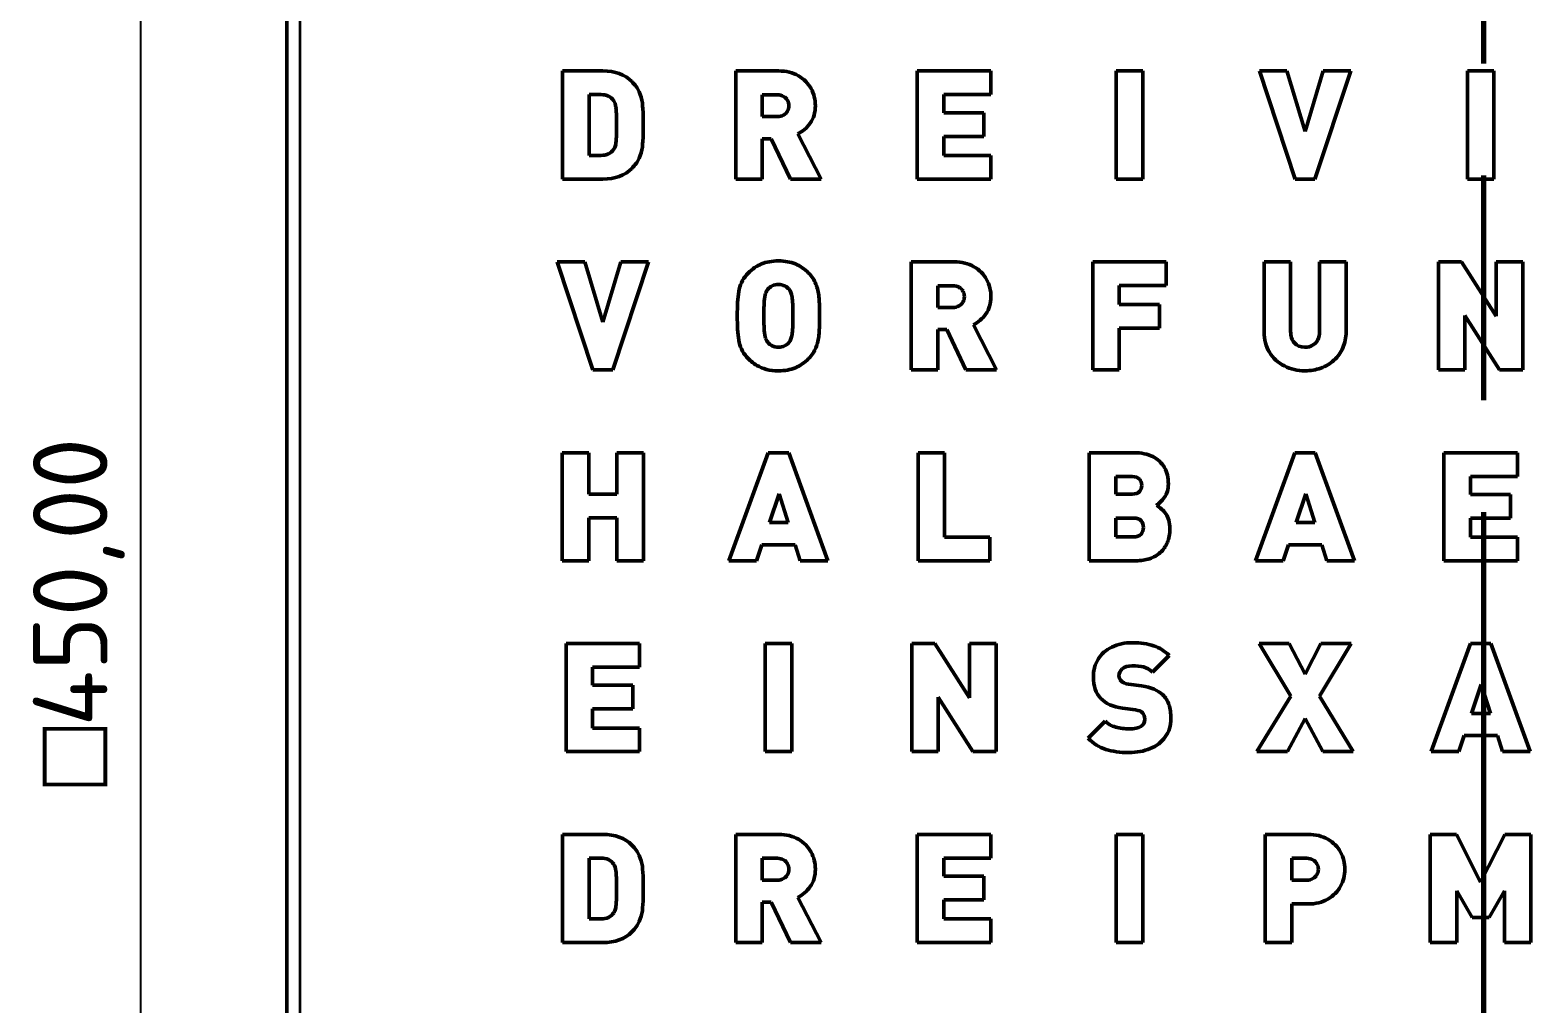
# Model space of a CAD drawing. Header units: millimetres. Extents: x -20 to 3500, y -209 to 1208.
# Drawn here: x 181.9 to 464.1, y 632.8 to 815.9 of the extents above; entities that cross this region are included whole.
import ezdxf

# ---------------------------------------------------------------- set-up
doc = ezdxf.new("R2010")
doc.units = ezdxf.units.MM
doc.header["$LTSCALE"] = 4
doc.linetypes.add('CHAIN', pattern=[0.3543, 0.2362, -0.0295, 0.0591, -0.0295])
for name, color, linetype, lineweight in [('Bemaßung (ISO)', 7, 'Continuous', 25), ('Schnittlinie (ISO)', 7, 'CHAIN', 70), ('Sichtbar (ISO)', 7, 'Continuous', 50), ('Sichtbar schmal (ISO)', 7, 'Continuous', 35)]:
    doc.layers.add(name, color=color, linetype=linetype, lineweight=lineweight)
doc.styles.add('Notiztext (DIN)', font='isocpeur.ttf')
doc.dimstyles.new('Standard (DIN)', dxfattribs={"dimscale": 4, "dimtxt": 3.5, "dimasz": 2.5, "dimexe": 3.175, "dimexo": 0.8, "dimgap": 0.8, "dimtad": 1, "dimrnd": 1e-08, "dimzin": 0, "dimtxsty": 'Notiztext (DIN)', "dimcen": 0.09, "dimdle": 10, "dimclrd": 256, "dimclre": 256, "dimclrt": 256, "dimadec": 0, "dimazin": 0, "dimtfac": 1, "dimtmove": 0, "dimatfit": 3, "dimfxl": 1, "dimtolj": 1, "dimtzin": 0, "dimlwd": -1, "dimlwe": -1, "dimarcsym": 0})

# ---------------------------------------------------------------- blocks, each defined once
blk = doc.blocks.new('2DTransSchnitt0')
at = {"layer": 'Schnittlinie (ISO)', "linetype": 'CHAIN', "ltscale": 44.645241}
blk.add_line((113.794, 244.581), (113.794, 107.821), dxfattribs=at)
blk = doc.blocks.new('*D21')
at = {"layer": 'Bemaßung (ISO)', "transparency": 16777216}
for p, q in [((229.48, 933.34), (189.98, 933.34)), ((202.68, 923.34), (202.68, 493.34)), ((229.48, 483.34), (189.98, 483.34))]:
    blk.add_line(p, q, dxfattribs=at)
for points in [[(201.01, 923.34), (204.34, 923.34), (202.68, 933.34)], [(201.01, 493.34), (204.34, 493.34), (202.68, 483.34)]]:
    blk.add_solid(points, dxfattribs=at)
at = {"layer": 'Defpoints', "color": 0, "transparency": 16777216}
for p in [(232.68, 933.34), (202.68, 483.34), (232.68, 483.34)]:
    blk.add_point(p, dxfattribs=at)
at = {"layer": 'Bemaßung (ISO)', "transparency": 16777216, "insert": (191.08, 673.66), "char_height": 14, "attachment_point": 4, "rotation": 90, "style": 'Notiztext (DIN)'}
blk.add_mtext('\\A1;\\fAIGDT|b0|i0;{\\H14.0000;o}\\fISOCPEUR|b0|i0;{\\H14.0000;450,00}', dxfattribs=at)

msp = doc.modelspace()

# ---------------------------------------------------------------- linework, layer by layer
at = {"layer": 'Sichtbar (ISO)'}
for p, q in [((230.1758, 485.8431), (230.1758, 930.8431)), ((282.027, 808.1826), (289.5579, 808.1826)), ((282.027, 787.868), (282.027, 808.1826)), ((314.5661, 808.1826), (322.6121, 808.1826)), ((314.5661, 787.868), (314.5661, 808.1826)), ((348.6936, 808.1826), (362.5014, 808.1826)), ((348.6936, 787.868), (348.6936, 808.1826)), ((362.5014, 808.1826), (362.5014, 803.7379)), ((386.1093, 808.1826), (391.0974, 808.1826)), ((386.1093, 787.868), (386.1093, 808.1826)), ((391.0974, 808.1826), (391.0974, 787.868)), ((413.0333, 808.1826), (418.2025, 808.1826)), ((419.7352, 787.868), (413.0333, 808.1826)), ((418.2025, 808.1826), (421.6161, 796.827)), ((421.6161, 796.827), (424.988, 808.1826)), ((430.1851, 808.1826), (423.4553, 787.868)), ((424.988, 808.1826), (430.1851, 808.1826)), ((452.121, 808.1826), (457.1091, 808.1826)), ((452.121, 787.868), (452.121, 808.1826)), ((457.1091, 808.1826), (457.1091, 787.868)), ((289.2225, 803.7379), (287.0151, 803.7379)), ((287.0151, 803.7379), (287.0151, 792.3127)), ((322.3904, 803.6961), (319.5542, 803.6961)), ((319.5542, 803.6961), (319.5542, 799.5997)), ((353.6817, 803.7379), (353.6817, 800.3382)), ((362.5014, 803.7379), (353.6817, 803.7379)), ((297.1446, 799.6833), (297.1446, 796.3672)), ((319.5542, 799.5997), (322.3904, 799.5997)), ((353.6817, 800.3382), (361.2195, 800.3382)), ((361.2195, 800.3382), (361.2195, 795.8935)), ((326.2374, 796.3394), (330.6172, 787.868)), ((353.6817, 795.8935), (353.6817, 792.3127)), ((361.2195, 795.8935), (353.6817, 795.8935)), ((319.5542, 795.4337), (319.5542, 787.868)), ((321.2449, 795.4337), (319.5542, 795.4337)), ((324.848, 787.868), (321.2449, 795.4337)), ((287.0151, 792.3127), (289.2225, 792.3127)), ((353.6817, 792.3127), (362.5014, 792.3127)), ((362.5014, 792.3127), (362.5014, 787.868)), ((289.5579, 787.868), (282.027, 787.868)), ((319.5542, 787.868), (314.5661, 787.868)), ((330.6172, 787.868), (324.848, 787.868)), ((362.5014, 787.868), (348.6936, 787.868)), ((391.0974, 787.868), (386.1093, 787.868)), ((423.4553, 787.868), (419.7352, 787.868)), ((457.1091, 787.868), (452.121, 787.868)), ((281.0099, 772.3097), (286.1791, 772.3097)), ((287.7118, 751.9951), (281.0099, 772.3097)), ((286.1791, 772.3097), (289.5927, 760.9541)), ((289.5927, 760.9541), (292.9646, 772.3097)), ((298.1617, 772.3097), (291.4319, 751.9951)), ((292.9646, 772.3097), (298.1617, 772.3097)), ((347.5719, 772.3097), (355.618, 772.3097)), ((347.5719, 751.9951), (347.5719, 772.3097)), ((381.6994, 772.3097), (395.5072, 772.3097)), ((381.6994, 751.9951), (381.6994, 772.3097)), ((395.5072, 772.3097), (395.5072, 767.865)), ((413.9041, 772.3097), (418.8922, 772.3097)), ((413.9041, 759.1289), (413.9041, 772.3097)), ((418.8922, 772.3097), (418.8922, 759.2404)), ((424.3262, 772.3097), (429.3143, 772.3097)), ((424.3262, 759.2404), (424.3262, 772.3097)), ((429.3143, 772.3097), (429.3143, 759.1289)), ((446.687, 772.3097), (451.0499, 772.3097)), ((446.687, 751.9951), (446.687, 772.3097)), ((451.0499, 772.3097), (457.5549, 762.0967)), ((457.5549, 772.3097), (462.543, 772.3097)), ((457.5549, 762.0967), (457.5549, 772.3097)), ((462.543, 772.3097), (462.543, 751.9951)), ((355.3962, 767.8232), (352.56, 767.8232)), ((352.56, 767.8232), (352.56, 763.7269)), ((386.6875, 767.865), (386.6875, 764.2981)), ((395.5072, 767.865), (386.6875, 767.865)), ((314.8657, 761.4697), (314.8657, 762.8351)), ((330.3176, 762.8351), (330.3176, 761.4697)), ((352.56, 763.7269), (355.3962, 763.7269)), ((386.6875, 764.2981), (394.2254, 764.2981)), ((394.2254, 764.2981), (394.2254, 759.8534)), ((451.6751, 762.2081), (451.6751, 751.9951)), ((458.1819, 751.9951), (451.6751, 762.2081)), ((352.56, 759.5608), (352.56, 751.9951)), ((354.2507, 759.5608), (352.56, 759.5608)), ((357.8539, 751.9951), (354.2507, 759.5608)), ((359.2432, 760.4665), (363.623, 751.9951)), ((386.6875, 759.8534), (386.6875, 751.9951)), ((394.2254, 759.8534), (386.6875, 759.8534)), ((291.4319, 751.9951), (287.7118, 751.9951)), ((352.56, 751.9951), (347.5719, 751.9951)), ((363.623, 751.9951), (357.8539, 751.9951)), ((386.6875, 751.9951), (381.6994, 751.9951)), ((451.6751, 751.9951), (446.687, 751.9951)), ((462.543, 751.9951), (458.1819, 751.9951)), ((281.9434, 736.4368), (286.9315, 736.4368)), ((281.9434, 716.1222), (281.9434, 736.4368)), ((286.9315, 736.4368), (286.9315, 728.6203)), ((292.2401, 736.4368), (297.2282, 736.4368)), ((292.2401, 728.6203), (292.2401, 736.4368)), ((297.2282, 736.4368), (297.2282, 716.1222)), ((313.2773, 716.1222), (320.6619, 736.4368)), ((320.6619, 736.4368), (324.5214, 736.4368)), ((324.5214, 736.4368), (331.906, 716.1222)), ((348.8399, 736.4368), (353.828, 736.4368)), ((348.8399, 716.1222), (348.8399, 736.4368)), ((353.828, 736.4368), (353.828, 720.5669)), ((381.0167, 736.4368), (389.4385, 736.4368)), ((381.0167, 716.1222), (381.0167, 736.4368)), ((412.2948, 716.1222), (419.6794, 736.4368)), ((419.6794, 736.4368), (423.5389, 736.4368)), ((423.5389, 736.4368), (430.9235, 716.1222)), ((447.7111, 736.4368), (461.5189, 736.4368)), ((447.7111, 716.1222), (447.7111, 736.4368)), ((461.5189, 736.4368), (461.5189, 731.9921)), ((389.1119, 731.9503), (386.0048, 731.9503)), ((386.0048, 731.9503), (386.0048, 728.6482)), ((452.6992, 731.9921), (452.6992, 728.5924)), ((461.5189, 731.9921), (452.6992, 731.9921)), ((286.9315, 728.6203), (292.2401, 728.6203)), ((322.724, 728.7318), (320.8987, 723.3117)), ((324.4378, 723.3117), (322.724, 728.7318)), ((386.0048, 728.6482), (389.1119, 728.6482)), ((421.7415, 728.7318), (419.9163, 723.3117)), ((423.4553, 723.3117), (421.7415, 728.7318)), ((452.6992, 728.5924), (460.2371, 728.5924)), ((460.2371, 728.5924), (460.2371, 724.1477)), ((286.9315, 724.1756), (286.9315, 716.1222)), ((292.2401, 724.1756), (286.9315, 724.1756)), ((292.2401, 716.1222), (292.2401, 724.1756)), ((320.8987, 723.3117), (324.4378, 723.3117)), ((389.3766, 724.1617), (386.0048, 724.1617)), ((386.0048, 724.1617), (386.0048, 720.6087)), ((419.9163, 723.3117), (423.4553, 723.3117)), ((452.6992, 724.1477), (452.6992, 720.5669)), ((460.2371, 724.1477), (452.6992, 724.1477)), ((353.828, 720.5669), (362.3551, 720.5669)), ((362.3551, 720.5669), (362.3551, 716.1222)), ((386.0048, 720.6087), (389.3766, 720.6087)), ((452.6992, 720.5669), (461.5189, 720.5669)), ((461.5189, 720.5669), (461.5189, 716.1222)), ((319.4915, 719.1457), (318.5022, 716.1222)), ((325.7475, 719.1457), (319.4915, 719.1457)), ((326.695, 716.1222), (325.7475, 719.1457)), ((418.509, 719.1457), (417.5198, 716.1222)), ((424.7651, 719.1457), (418.509, 719.1457)), ((425.7125, 716.1222), (424.7651, 719.1457)), ((286.9315, 716.1222), (281.9434, 716.1222)), ((297.2282, 716.1222), (292.2401, 716.1222)), ((318.5022, 716.1222), (313.2773, 716.1222)), ((331.906, 716.1222), (326.695, 716.1222)), ((362.3551, 716.1222), (348.8399, 716.1222)), ((389.8563, 716.1222), (381.0167, 716.1222)), ((417.5198, 716.1222), (412.2948, 716.1222)), ((430.9235, 716.1222), (425.7125, 716.1222)), ((461.5189, 716.1222), (447.7111, 716.1222)), ((282.6819, 700.564), (296.4897, 700.564)), ((282.6819, 680.2493), (282.6819, 700.564)), ((296.4897, 700.564), (296.4897, 696.1193)), ((320.0976, 700.564), (325.0857, 700.564)), ((320.0976, 680.2493), (320.0976, 700.564)), ((325.0857, 700.564), (325.0857, 680.2493)), ((347.6695, 700.564), (352.0324, 700.564)), ((347.6695, 680.2493), (347.6695, 700.564)), ((352.0324, 700.564), (358.5374, 690.3509)), ((358.5374, 700.564), (363.5255, 700.564)), ((358.5374, 690.3509), (358.5374, 700.564)), ((363.5255, 700.564), (363.5255, 680.2493)), ((412.9706, 700.564), (418.6414, 700.564)), ((418.9061, 690.6714), (412.9706, 700.564)), ((418.6414, 700.564), (421.6092, 694.8374)), ((421.6092, 694.8374), (424.577, 700.564)), ((430.2617, 700.564), (424.3262, 690.6714)), ((424.577, 700.564), (430.2617, 700.564)), ((445.3007, 680.2493), (452.6853, 700.564)), ((452.6853, 700.564), (456.5448, 700.564)), ((456.5448, 700.564), (463.9294, 680.2493)), ((396.0715, 698.3068), (392.9366, 695.1718)), ((287.67, 696.1193), (287.67, 692.7195)), ((296.4897, 696.1193), (287.67, 696.1193)), ((287.67, 692.7195), (295.2078, 692.7195)), ((295.2078, 692.7195), (295.2078, 688.2748)), ((388.4222, 692.9425), (390.8744, 692.6081)), ((454.7474, 692.8589), (452.9221, 687.4389)), ((456.4612, 687.4389), (454.7474, 692.8589)), ((352.6576, 690.4624), (352.6576, 680.2493)), ((359.1644, 680.2493), (352.6576, 690.4624)), ((412.5665, 680.2493), (418.9061, 690.6714)), ((424.3262, 690.6714), (430.6518, 680.2493)), ((287.67, 688.2748), (287.67, 684.694)), ((295.2078, 688.2748), (287.67, 688.2748)), ((380.8286, 682.7573), (384.0332, 685.9619)), ((389.7319, 688.0937), (387.2797, 688.442)), ((421.6092, 686.5053), (418.2791, 680.2493)), ((424.9532, 680.2493), (421.6092, 686.5053)), ((452.9221, 687.4389), (456.4612, 687.4389)), ((287.67, 684.694), (296.4897, 684.694)), ((296.4897, 684.694), (296.4897, 680.2493)), ((451.5149, 683.2728), (450.5256, 680.2493)), ((457.7709, 683.2728), (451.5149, 683.2728)), ((458.7184, 680.2493), (457.7709, 683.2728)), ((296.4897, 680.2493), (282.6819, 680.2493)), ((325.0857, 680.2493), (320.0976, 680.2493)), ((352.6576, 680.2493), (347.6695, 680.2493)), ((363.5255, 680.2493), (359.1644, 680.2493)), ((418.2791, 680.2493), (412.5665, 680.2493)), ((430.6518, 680.2493), (424.9532, 680.2493)), ((450.5256, 680.2493), (445.3007, 680.2493)), ((463.9294, 680.2493), (458.7184, 680.2493)), ((282.027, 664.6911), (289.5579, 664.6911)), ((282.027, 644.3764), (282.027, 664.6911)), ((314.5661, 664.6911), (322.6121, 664.6911)), ((314.5661, 644.3764), (314.5661, 664.6911)), ((348.6936, 664.6911), (362.5014, 664.6911)), ((348.6936, 644.3764), (348.6936, 664.6911)), ((362.5014, 664.6911), (362.5014, 660.2464)), ((386.1093, 664.6911), (391.0974, 664.6911)), ((386.1093, 644.3764), (386.1093, 664.6911)), ((391.0974, 664.6911), (391.0974, 644.3764)), ((414.1201, 664.6911), (422.1661, 664.6911)), ((414.1201, 644.3764), (414.1201, 664.6911)), ((445.1475, 664.6911), (450.0522, 664.6911)), ((445.1475, 644.3764), (445.1475, 664.6911)), ((450.0522, 664.6911), (454.608, 655.732)), ((454.608, 655.732), (459.1781, 664.6911)), ((459.1781, 664.6911), (464.0826, 664.6911)), ((464.0826, 664.6911), (464.0826, 644.3764)), ((289.2225, 660.2464), (287.0151, 660.2464)), ((287.0151, 660.2464), (287.0151, 648.8211)), ((322.3904, 660.2046), (319.5542, 660.2046)), ((319.5542, 660.2046), (319.5542, 656.1082)), ((353.6817, 660.2464), (353.6817, 656.8467)), ((362.5014, 660.2464), (353.6817, 660.2464)), ((421.9444, 660.2046), (419.1082, 660.2046)), ((419.1082, 660.2046), (419.1082, 656.1082)), ((297.1446, 656.1918), (297.1446, 652.8757)), ((319.5542, 656.1082), (322.3904, 656.1082)), ((353.6817, 656.8467), (361.2195, 656.8467)), ((361.2195, 656.8467), (361.2195, 652.402)), ((419.1082, 656.1082), (421.9444, 656.1082)), ((319.5542, 651.9422), (319.5542, 644.3764)), ((321.2449, 651.9422), (319.5542, 651.9422)), ((324.848, 644.3764), (321.2449, 651.9422)), ((326.2374, 652.8478), (330.6172, 644.3764)), ((353.6817, 652.402), (353.6817, 648.8211)), ((361.2195, 652.402), (353.6817, 652.402)), ((450.1356, 654.1018), (450.1356, 644.3764)), ((453.0196, 649.0859), (450.1356, 654.1018)), ((459.0945, 654.1018), (456.2107, 649.0859)), ((459.0945, 644.3764), (459.0945, 654.1018)), ((419.1082, 651.6217), (419.1082, 644.3764)), ((422.1595, 651.6217), (419.1082, 651.6217)), ((456.2107, 649.0859), (453.0196, 649.0859)), ((287.0151, 648.8211), (289.2225, 648.8211)), ((353.6817, 648.8211), (362.5014, 648.8211)), ((362.5014, 648.8211), (362.5014, 644.3764)), ((289.5579, 644.3764), (282.027, 644.3764)), ((319.5542, 644.3764), (314.5661, 644.3764)), ((330.6172, 644.3764), (324.848, 644.3764)), ((362.5014, 644.3764), (348.6936, 644.3764)), ((391.0974, 644.3764), (386.1093, 644.3764)), ((419.1082, 644.3764), (414.1201, 644.3764)), ((450.1356, 644.3764), (445.1475, 644.3764)), ((464.0826, 644.3764), (459.0945, 644.3764))]:
    msp.add_line(p, q, dxfattribs=at)
for points in [[(289.5579, 808.1826), (291.8778, 808.1826), (293.7015, 807.5184), (295.0287, 806.1902)], [(322.6121, 808.1826), (324.0689, 808.1826), (325.3172, 807.8783), (326.3564, 807.27)], [(326.3564, 807.27), (327.3958, 806.6615), (328.1868, 805.8603), (328.7298, 804.8665)], [(295.0287, 806.1902), (295.6505, 805.5677), (296.1143, 804.9198), (296.4206, 804.2465)], [(291.6254, 802.5954), (291.1133, 803.3569), (290.3123, 803.7379), (289.2225, 803.7379)], [(292.0516, 801.3344), (291.9817, 801.8685), (291.8398, 802.2889), (291.6254, 802.5954)], [(296.4206, 804.2465), (296.7268, 803.5729), (296.924, 802.8902), (297.0122, 802.1983)], [(297.0122, 802.1983), (297.1004, 801.5062), (297.1446, 800.6678), (297.1446, 799.6833)], [(323.5433, 803.4113), (323.2125, 803.6012), (322.8283, 803.6961), (322.3904, 803.6961)], [(324.2977, 802.6547), (324.1251, 802.9694), (323.8737, 803.2216), (323.5433, 803.4113)], [(324.5562, 801.641), (324.5562, 802.0018), (324.47, 802.3398), (324.2977, 802.6547)], [(324.2977, 800.6344), (324.47, 800.9443), (324.5562, 801.2801), (324.5562, 801.641)], [(292.1565, 798.0253), (292.1565, 799.6973), (292.1214, 800.8002), (292.0516, 801.3344)], [(322.3904, 799.5997), (322.8283, 799.5997), (323.2125, 799.6945), (323.5433, 799.8844)], [(323.5433, 799.8844), (323.8737, 800.0741), (324.1251, 800.3241), (324.2977, 800.6344)], [(292.1005, 795.3919), (292.1377, 795.9677), (292.1565, 796.8455), (292.1565, 798.0253)], [(297.1446, 796.3672), (297.1446, 795.3825), (297.1004, 794.5442), (297.0122, 793.8523)], [(289.2225, 792.3127), (290.3123, 792.3127), (291.1133, 792.6934), (291.6254, 793.4552)], [(297.0122, 793.8523), (296.924, 793.1602), (296.7268, 792.4775), (296.4206, 791.8041)], [(296.4206, 791.8041), (296.1143, 791.1305), (295.6505, 790.4826), (295.0287, 789.8604)], [(295.0287, 789.8604), (293.7015, 788.532), (291.8778, 787.868), (289.5579, 787.868)], [(316.9258, 770.2058), (317.6961, 770.9767), (318.5291, 771.548), (319.4246, 771.9196)], [(325.7794, 771.9126), (326.6794, 771.5364), (327.5101, 770.9674), (328.2712, 770.2058)], [(355.618, 772.3097), (357.0748, 772.3097), (358.323, 772.0054), (359.3622, 771.3971)], [(359.3622, 771.3971), (360.4017, 770.7886), (361.1927, 769.9875), (361.7357, 768.9936)], [(315.2275, 767.1614), (315.4688, 768.2991), (316.0351, 769.3141), (316.9258, 770.2058)], [(321.4282, 767.7884), (321.0845, 767.6258), (320.8058, 767.4098), (320.5922, 767.1405)], [(324.591, 767.1405), (324.4051, 767.4004), (324.1334, 767.6142), (323.776, 767.7814)], [(356.5491, 767.5384), (356.2183, 767.7283), (355.8341, 767.8232), (355.3962, 767.8232)], [(314.8657, 762.8351), (314.8657, 764.5814), (314.9863, 766.0234), (315.2275, 767.1614)], [(320.1812, 766.3533), (320.0743, 766.042), (319.9931, 765.5637), (319.9374, 764.9181)], [(320.5922, 767.1405), (320.425, 766.9267), (320.2879, 766.6644), (320.1812, 766.3533)], [(325.1553, 765.6914), (325.0391, 766.323), (324.851, 766.8061), (324.591, 767.1405)], [(325.3295, 762.1524), (325.3295, 763.8801), (325.2714, 765.0597), (325.1553, 765.6914)], [(330.1992, 765.7611), (330.278, 764.9436), (330.3176, 763.9683), (330.3176, 762.8351)], [(357.3035, 766.7818), (357.1309, 767.0965), (356.8795, 767.3487), (356.5491, 767.5384)], [(356.5491, 764.0115), (356.8795, 764.2012), (357.1309, 764.4512), (357.3035, 764.7615)], [(357.5621, 765.7681), (357.5621, 766.1289), (357.4759, 766.4669), (357.3035, 766.7818)], [(357.3035, 764.7615), (357.4759, 765.0714), (357.5621, 765.4072), (357.5621, 765.7681)], [(325.1553, 758.6482), (325.2714, 759.2565), (325.3295, 760.4247), (325.3295, 762.1524)], [(355.3962, 763.7269), (355.8341, 763.7269), (356.2183, 763.8216), (356.5491, 764.0115)], [(315.2275, 757.1504), (314.9863, 758.2835), (314.8657, 759.7232), (314.8657, 761.4697)], [(319.9374, 759.4006), (319.9931, 758.7549), (320.0743, 758.279), (320.1812, 757.9724)], [(330.3176, 761.4697), (330.3176, 760.3363), (330.278, 759.361), (330.1992, 758.5437)], [(414.9282, 755.3042), (414.2455, 756.4141), (413.9041, 757.689), (413.9041, 759.1289)], [(418.8922, 759.2404), (418.8922, 758.3114), (419.1319, 757.5845), (419.6116, 757.0598)], [(423.991, 757.638), (424.2143, 758.0839), (424.3262, 758.6179), (424.3262, 759.2404)], [(429.3143, 759.1289), (429.3143, 758.0606), (429.1144, 757.0713), (428.7151, 756.1611)], [(316.9258, 754.1129), (316.0351, 755.0047), (315.4688, 756.017), (315.2275, 757.1504)], [(320.1812, 757.9724), (320.2879, 757.6659), (320.425, 757.4057), (320.5922, 757.1922)], [(324.591, 757.1922), (324.851, 757.5544), (325.0391, 758.0397), (325.1553, 758.6482)], [(330.1992, 758.5437), (330.1203, 757.7262), (329.9324, 756.9366), (329.6355, 756.175)], [(423.0268, 756.6209), (423.446, 756.853), (423.7672, 757.1922), (423.991, 757.638)], [(318.5197, 752.845), (317.9582, 753.1794), (317.427, 753.602), (316.9258, 754.1129)], [(328.2712, 754.1129), (327.5194, 753.3605), (326.691, 752.7915), (325.7863, 752.4061)], [(329.6355, 756.175), (329.3385, 755.4133), (328.8839, 754.726), (328.2712, 754.1129)], [(417.7288, 752.7335), (416.5445, 753.3372), (415.6109, 754.1941), (414.9282, 755.3042)], [(427.0431, 753.8203), (426.3278, 753.17), (425.5011, 752.6754), (424.563, 752.3364)], [(428.7151, 756.1611), (428.3156, 755.2507), (427.7583, 754.4704), (427.0431, 753.8203)], [(389.4385, 736.4368), (390.8117, 736.4368), (391.9857, 736.1928), (392.9601, 735.7049)], [(392.9601, 735.7049), (393.9346, 735.2169), (394.6699, 734.529), (395.1665, 733.6412)], [(390.4843, 731.4647), (390.2009, 731.7883), (389.7435, 731.9503), (389.1119, 731.9503)], [(390.9093, 730.2993), (390.9093, 730.7525), (390.7676, 731.1408), (390.4843, 731.4647)], [(395.1868, 728.0646), (394.7037, 727.3904), (394.2021, 726.8816), (393.682, 726.5377)], [(393.682, 726.5377), (394.3508, 726.1384), (394.936, 725.6115), (395.4376, 724.9573)], [(390.7699, 723.6481), (390.4819, 723.9903), (390.0176, 724.1617), (389.3766, 724.1617)], [(391.2019, 722.3991), (391.2019, 722.8894), (391.0578, 723.3058), (390.7699, 723.6481)], [(395.4376, 724.9573), (395.9392, 724.3028), (396.19, 723.3535), (396.19, 722.1097)], [(396.19, 722.1097), (396.19, 721.1537), (396.0321, 720.3042), (395.7166, 719.5615)], [(394.3942, 717.6817), (393.8281, 717.1712), (393.1505, 716.7836), (392.3619, 716.5191)], [(395.7166, 719.5615), (395.401, 718.8187), (394.9601, 718.1921), (394.3942, 717.6817)], [(392.3619, 716.5191), (391.5729, 716.2544), (390.7377, 716.1222), (389.8563, 716.1222)], [(393.1386, 700.1531), (394.2578, 699.7674), (395.2355, 699.1519), (396.0715, 698.3068)], [(392.9366, 695.1718), (392.4163, 695.6917), (391.8543, 696.0217), (391.2506, 696.1611)], [(387.0289, 693.5416), (387.3446, 693.2255), (387.8091, 693.0261), (388.4222, 692.9425)], [(390.8744, 692.6081), (392.6579, 692.3477), (393.9907, 691.786), (394.8733, 690.9222)], [(387.2797, 688.442), (385.4775, 688.6928), (384.1168, 689.292), (383.1972, 690.2394)], [(394.8733, 690.9222), (395.4027, 690.411), (395.7859, 689.7912), (396.0228, 689.0623)], [(396.0228, 689.0623), (396.2596, 688.3326), (396.3781, 687.4667), (396.3781, 686.4635)], [(384.0332, 685.9619), (384.5348, 685.4603), (385.1943, 685.0957), (386.0117, 684.868)], [(391.0695, 687.5503), (390.8, 687.829), (390.3541, 688.0101), (389.7319, 688.0937)], [(396.3781, 686.4635), (396.3781, 685.1351), (396.0274, 683.9878), (395.3261, 683.022)], [(395.3261, 683.022), (394.6247, 682.0559), (393.6772, 681.3242), (392.4837, 680.8273)], [(384.1447, 680.6812), (382.8999, 681.0805), (381.7946, 681.7724), (380.8286, 682.7573)], [(289.5579, 664.6911), (291.8778, 664.6911), (293.7015, 664.0267), (295.0287, 662.6986)], [(322.6121, 664.6911), (324.0689, 664.6911), (325.3172, 664.3865), (326.3564, 663.7786)], [(326.3564, 663.7786), (327.3958, 663.17), (328.1868, 662.3686), (328.7298, 661.375)], [(422.1661, 664.6911), (423.6229, 664.6911), (424.8711, 664.3865), (425.9104, 663.7786)], [(425.9104, 663.7786), (426.9498, 663.17), (427.7408, 662.3686), (428.2838, 661.375)], [(295.0287, 662.6986), (295.6505, 662.076), (296.1143, 661.4283), (296.4206, 660.7547)], [(296.4206, 660.7547), (296.7268, 660.0812), (296.924, 659.3984), (297.0122, 658.7069)], [(428.2838, 661.375), (428.8268, 660.3809), (429.0983, 659.3081), (429.0983, 658.1564)], [(291.6254, 659.1038), (291.1133, 659.8654), (290.3123, 660.2464), (289.2225, 660.2464)], [(292.0516, 657.8431), (291.9817, 658.3769), (291.8398, 658.7973), (291.6254, 659.1038)], [(292.1565, 654.5337), (292.1565, 656.2057), (292.1214, 657.3084), (292.0516, 657.8431)], [(297.0122, 658.7069), (297.1004, 658.0147), (297.1446, 657.1763), (297.1446, 656.1918)], [(323.5433, 659.9199), (323.2125, 660.1098), (322.8283, 660.2046), (322.3904, 660.2046)], [(324.2977, 659.1632), (324.1251, 659.4781), (323.8737, 659.73), (323.5433, 659.9199)], [(324.5562, 658.1496), (324.5562, 658.5103), (324.47, 658.8483), (324.2977, 659.1632)], [(324.2977, 657.1428), (324.47, 657.453), (324.5562, 657.7885), (324.5562, 658.1496)], [(423.0972, 659.9199), (422.7664, 660.1098), (422.3823, 660.2046), (421.9444, 660.2046)], [(423.8516, 659.1632), (423.6791, 659.4781), (423.4277, 659.73), (423.0972, 659.9199)], [(424.1102, 658.1496), (424.1102, 658.5103), (424.024, 658.8483), (423.8516, 659.1632)], [(423.8516, 657.1428), (424.024, 657.453), (424.1102, 657.7885), (424.1102, 658.1496)], [(429.0983, 658.1564), (429.0983, 657.0139), (428.8266, 655.9454), (428.2832, 654.9517)], [(322.3904, 656.1082), (322.8283, 656.1082), (323.2125, 656.2029), (323.5433, 656.3928)], [(323.5433, 656.3928), (323.8737, 656.5827), (324.1251, 656.8323), (324.2977, 657.1428)], [(328.5785, 654.8892), (327.9348, 653.9832), (327.1544, 653.3028), (326.2374, 652.8478)], [(421.9444, 656.1082), (422.3823, 656.1082), (422.7664, 656.2029), (423.0972, 656.3928)], [(423.0972, 656.3928), (423.4277, 656.5827), (423.6791, 656.8323), (423.8516, 657.1428)], [(428.2832, 654.9517), (427.7398, 653.9577), (426.9478, 653.1544), (425.9076, 652.5413)], [(291.9538, 650.6814), (292.0143, 650.9179), (292.0633, 651.3243), (292.1005, 651.9004)], [(292.1005, 651.9004), (292.1377, 652.476), (292.1565, 653.3538), (292.1565, 654.5337)], [(425.9076, 652.5413), (424.8672, 651.9282), (423.6178, 651.6217), (422.1595, 651.6217)], [(289.2225, 648.8211), (290.3123, 648.8211), (291.1133, 649.2017), (291.6254, 649.9636)], [(291.6254, 649.9636), (291.7838, 650.2049), (291.8933, 650.4441), (291.9538, 650.6814)], [(295.0287, 646.3689), (293.7015, 645.0404), (291.8778, 644.3764), (289.5579, 644.3764)], [(296.4206, 648.3128), (296.1143, 647.6388), (295.6505, 646.9911), (295.0287, 646.3689)]]:
    msp.add_open_spline(points, degree=3, dxfattribs=at)
for points, knots in [([(328.7298, 804.8665), (329.2728, 803.8725), (329.5443, 802.7996), (329.5443, 801.6479), (329.5443, 800.3752), (329.2223, 799.2862), (328.5785, 798.3806), (327.9348, 797.4749), (327.1544, 796.7944), (326.2374, 796.3394)], [9, 9, 9, 9, 10, 10, 10, 11, 11, 11, 12, 12, 12, 12]), ([(291.6254, 793.4552), (291.7838, 793.6966), (291.8933, 793.9359), (291.9538, 794.1727), (292.0143, 794.4096), (292.0633, 794.8159), (292.1005, 795.3919)], [7, 7, 7, 7, 8, 8, 8, 9, 9, 9, 9]), ([(319.4246, 771.9196), (320.3203, 772.291), (321.3761, 772.4769), (322.5916, 772.4769), (323.8164, 772.4769), (324.8791, 772.2888), (325.7794, 771.9126)], [16, 16, 16, 16, 17, 17, 17, 18, 18, 18, 18]), ([(323.776, 767.7814), (323.4183, 767.9486), (323.0212, 768.0322), (322.5847, 768.0322), (322.1573, 768.0322), (321.7718, 767.9508), (321.4282, 767.7884)], [-13, -13, -13, -13, -12, -12, -12, -11, -11, -11, -11]), ([(328.2712, 770.2058), (328.8839, 769.5927), (329.3385, 768.903), (329.6355, 768.1367), (329.9324, 767.3704), (330.1203, 766.5784), (330.1992, 765.7611)], [19, 19, 19, 19, 20, 20, 20, 21, 21, 21, 21]), ([(361.7357, 768.9936), (362.2787, 767.9996), (362.5502, 766.9267), (362.5502, 765.775), (362.5502, 764.5023), (362.2281, 763.4134), (361.5844, 762.5077), (360.9407, 761.602), (360.1602, 760.9215), (359.2432, 760.4665)], [9, 9, 9, 9, 10, 10, 10, 11, 11, 11, 12, 12, 12, 12]), ([(319.9374, 764.9181), (319.8816, 764.2724), (319.8538, 763.3507), (319.8538, 762.1524), (319.8538, 760.9633), (319.8816, 760.0461), (319.9374, 759.4006)], [-8, -8, -8, -8, -7, -7, -7, -6, -6, -6, -6]), ([(320.5922, 757.1922), (321.0659, 756.5791), (321.73, 756.2726), (322.5847, 756.2726), (323.4485, 756.2726), (324.1173, 756.5791), (324.591, 757.1922)], [-4, -4, -4, -4, -3, -3, -3, -2, -2, -2, -2]), ([(419.6116, 757.0598), (420.0911, 756.5349), (420.7501, 756.2726), (421.5883, 756.2726), (422.1283, 756.2726), (422.6078, 756.3886), (423.0268, 756.6209)], [11, 11, 11, 11, 12, 12, 12, 13, 13, 13, 13]), ([(325.7863, 752.4061), (324.8815, 752.0206), (323.8164, 751.8279), (322.5916, 751.8279), (321.7656, 751.8279), (321.021, 751.9139), (320.3573, 752.0856), (319.6937, 752.2574), (319.0811, 752.5106), (318.5197, 752.845)], [5, 5, 5, 5, 6, 6, 6, 7, 7, 7, 8, 8, 8, 8]), ([(424.563, 752.3364), (423.6247, 751.9973), (422.6309, 751.8279), (421.5813, 751.8279), (420.1971, 751.8279), (418.9131, 752.1296), (417.7288, 752.7335)], [3, 3, 3, 3, 4, 4, 4, 5, 5, 5, 5]), ([(395.1665, 733.6412), (395.6629, 732.7535), (395.9113, 731.7242), (395.9113, 730.553), (395.9113, 729.5678), (395.6697, 728.7383), (395.1868, 728.0646)], [9, 9, 9, 9, 10, 10, 10, 11, 11, 11, 11]), ([(389.1119, 728.6482), (389.725, 728.6482), (390.1778, 728.81), (390.4704, 729.1336), (390.763, 729.4573), (390.9093, 729.846), (390.9093, 730.2993)], [5, 5, 5, 5, 6, 6, 6, 7, 7, 7, 7]), ([(389.3766, 720.6087), (390.0082, 720.6087), (390.4704, 720.7844), (390.763, 721.136), (391.0556, 721.4875), (391.2019, 721.9087), (391.2019, 722.3991)], [5, 5, 5, 5, 6, 6, 6, 7, 7, 7, 7]), ([(383.1972, 690.2394), (382.2683, 691.196), (381.8039, 692.5567), (381.8039, 694.3219), (381.8039, 695.5571), (382.1035, 696.6603), (382.7026, 697.6308), (383.3017, 698.6014), (384.1608, 699.3609), (385.2803, 699.9091)], [13, 13, 13, 13, 14, 14, 14, 15, 15, 15, 16, 16, 16, 16]), ([(385.2803, 699.9091), (386.3995, 700.4569), (387.7116, 700.7312), (389.2164, 700.7312), (390.7118, 700.7312), (392.0192, 700.5381), (393.1386, 700.1531)], [16, 16, 16, 16, 17, 17, 17, 18, 18, 18, 18]), ([(387.2518, 695.7988), (386.8338, 695.4178), (386.6248, 694.9811), (386.6248, 694.4891), (386.6248, 694.1268), (386.7594, 693.8107), (387.0289, 693.5416)], [23, 23, 23, 23, 24, 24, 24, 25, 25, 25, 25]), ([(391.2506, 696.1611), (390.6467, 696.3004), (389.9222, 696.3701), (389.0771, 696.3701), (388.2781, 696.3701), (387.6698, 696.1794), (387.2518, 695.7988)], [21, 21, 21, 21, 22, 22, 22, 23, 23, 23, 23]), ([(386.0117, 684.868), (386.829, 684.6403), (387.679, 684.5268), (388.5615, 684.5268), (390.5028, 684.5268), (391.4736, 685.1351), (391.4736, 686.3521), (391.4736, 686.872), (391.3388, 687.2717), (391.0695, 687.5503)], [7, 7, 7, 7, 8, 8, 8, 9, 9, 9, 10, 10, 10, 10]), ([(392.4837, 680.8273), (391.2901, 680.3305), (389.9734, 680.0821), (388.5337, 680.0821), (386.8523, 680.0821), (385.3893, 680.2816), (384.1447, 680.6812)], [2, 2, 2, 2, 3, 3, 3, 4, 4, 4, 4]), ([(328.7298, 661.375), (329.2728, 660.3809), (329.5443, 659.3081), (329.5443, 658.1564), (329.5443, 656.8837), (329.2223, 655.7945), (328.5785, 654.8892)], [9, 9, 9, 9, 10, 10, 10, 11, 11, 11, 11]), ([(297.1446, 652.8757), (297.1446, 651.8908), (297.1004, 651.0524), (297.0122, 650.3605), (296.924, 649.6687), (296.7268, 648.9859), (296.4206, 648.3128)], [1, 1, 1, 1, 2, 2, 2, 3, 3, 3, 3])]:
    msp.add_open_spline(points, degree=3, knots=knots, dxfattribs=at)
at = {"layer": 'Sichtbar schmal (ISO)'}
msp.add_line((232.6758, 485.8431), (232.6758, 930.8431), dxfattribs=at)

# ---------------------------------------------------------------- block references
at = {"layer": 'Schnittlinie (ISO)', "xscale": 4, "yscale": 4, "zscale": 4}
msp.add_blockref('2DTransSchnitt0', (0, 0), dxfattribs=at)

# ---------------------------------------------------------------- dimensions: what is measured, and where the dimension line sits
at = {"layer": 'Bemaßung (ISO)'}
dim = msp.add_linear_dim(base=(202.6758, 483.3431), p1=(232.6758, 933.3431), p2=(232.6758, 483.3431), angle=270, text='\\fAIGDT|b0|i0;{\\H14.0000;o}\\fISOCPEUR|b0|i0;{\\H14.0000;<>}', dimstyle='Standard (DIN)', override={"dimgap": 0.8, "dimdec": 2, "dimtol": 0, "dimlim": 0, "dimtp": 0, "dimtm": 0, "dimtdec": 2, "dimtofl": 0, "dimatfit": 1}, dxfattribs=at)
dim.commit()
dim.dimension.update_dxf_attribs({"geometry": '*D21', "text_midpoint": (202.6758, 708.3431), "dimtype": 160})

doc.saveas('drawing.dxf')
